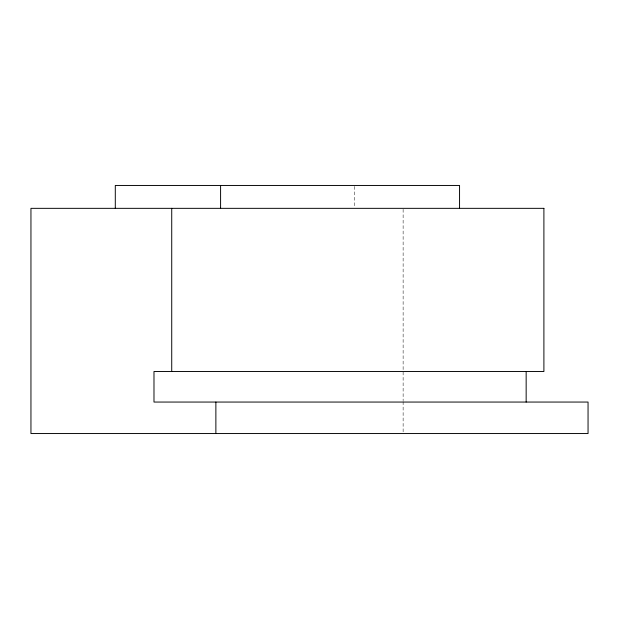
<?xml version="1.0" encoding="UTF-8"?>
<svg xmlns="http://www.w3.org/2000/svg" width="619" height="619" viewBox="0 0 619 619"><rect width="100%" height="100%" fill="white"/><g stroke="black" fill="none" stroke-linecap="round" stroke-linejoin="round"><path stroke-width="0.46" stroke-dasharray="3.1 2.32" d="M403.124 209.307L403.124 400.686M403.124 401.654L403.124 432.58M354.261 186.404L354.261 207.38"/><path stroke-width="0.93" d="M526.158 371.516L526.158 402.056M459.553 208.34L459.553 185.452L115.296 185.452L115.296 208.34M220.588 185.452L220.588 208.34M215.876 402.056L215.876 433.548M171.726 208.34L171.726 371.516M543.9 208.34L30.95 208.34L30.95 433.548L588.05 433.548L588.05 402.056L153.984 402.056L153.984 371.516L543.9 371.516L543.9 208.34"/></g></svg>
